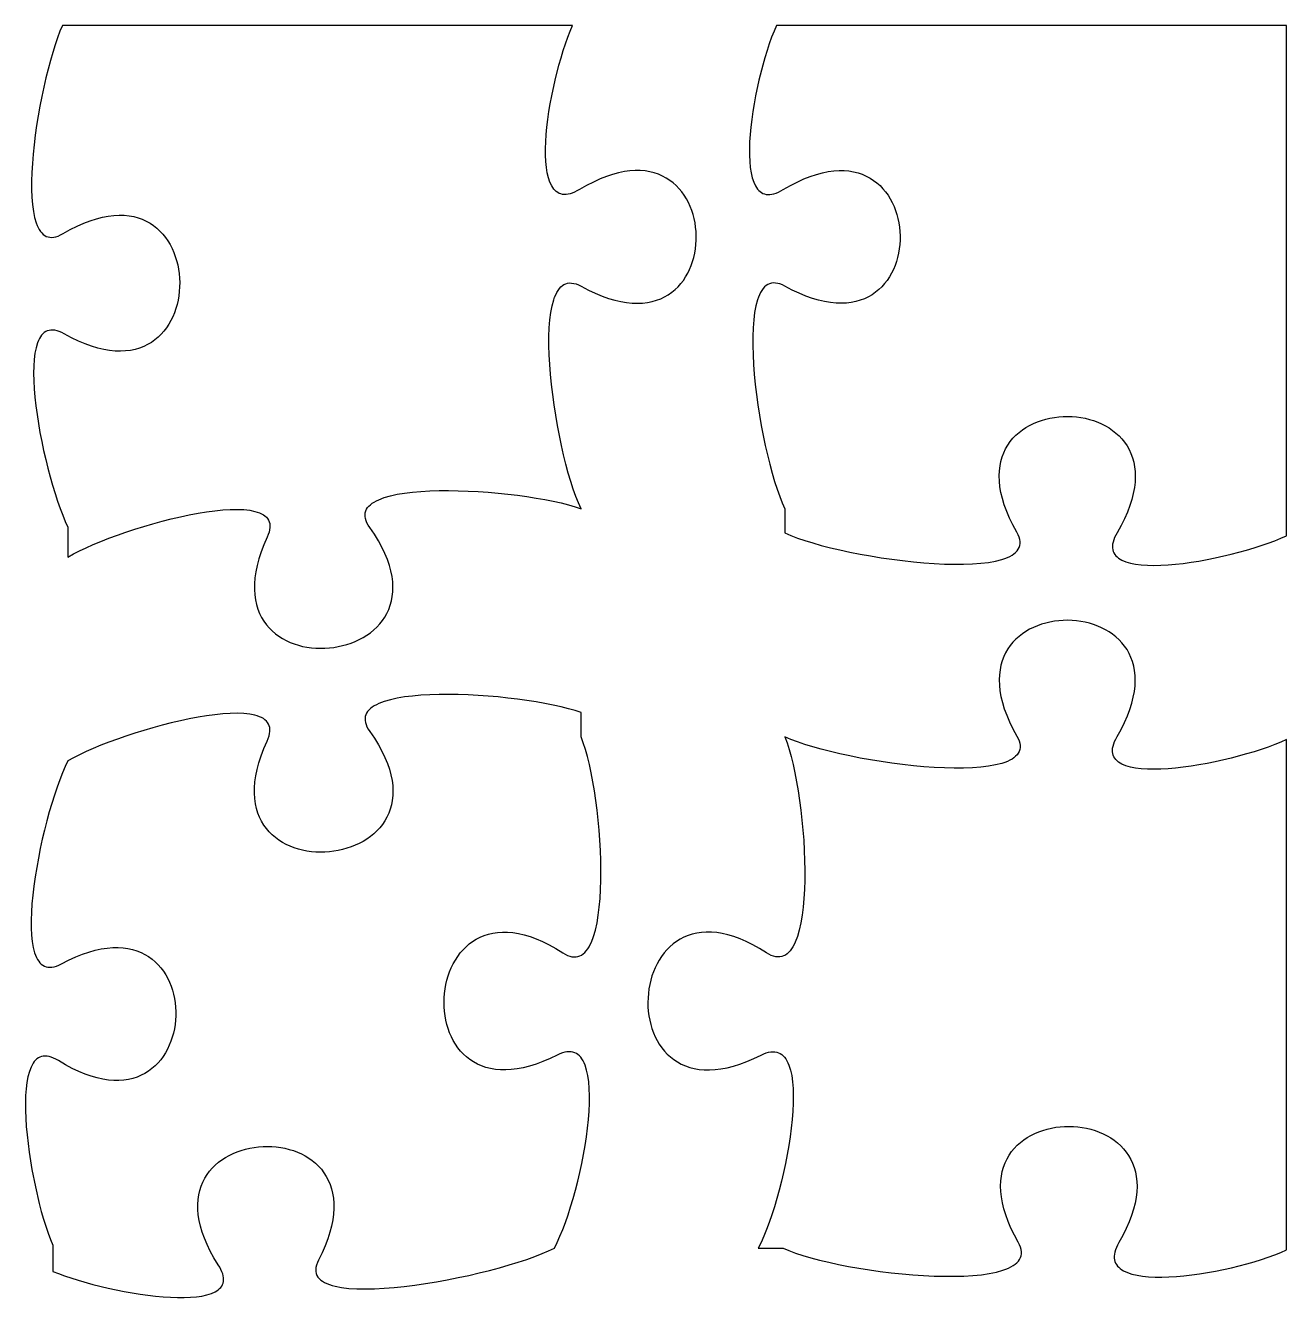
# Model space of a CAD drawing. Header units: millimetres. Extents: x 0.2 to 6.8, y 0.3 to 9.7.
# Drawn here: x 4.327 to 6.799, y 7.206 to 9.699 of the extents above; entities that cross this region are included whole.
import ezdxf

# ---------------------------------------------------------------- set-up
doc = ezdxf.new("R2010")
doc.units = ezdxf.units.MM

msp = doc.modelspace()

# ---------------------------------------------------------------- linework, layer by layer
at = {"flags": 128}
for points in [[(4.410149, 8.656893), (4.420905, 8.662889), (4.432879, 8.668995), (4.445957, 8.67517), (4.460029, 8.681371), (4.474981, 8.687557), (4.490701, 8.693686), (4.507077, 8.699716), (4.523997, 8.705604), (4.541347, 8.71131), (4.559015, 8.71679), (4.576889, 8.722004), (4.594857, 8.726909), (4.612807, 8.731464), (4.630624, 8.735626), (4.648199, 8.739354), (4.665417, 8.742606), (4.682166, 8.74534), (4.698335, 8.747513), (4.71381, 8.749085), (4.72848, 8.750013), (4.742231, 8.750255), (4.754952, 8.74977), (4.76653, 8.748515), (4.776853, 8.746449), (4.781508, 8.745099), (4.785807, 8.74353), (4.789736, 8.741737), (4.793281, 8.739715), (4.796428, 8.737459), (4.799163, 8.734964), (4.801471, 8.732224), (4.80334, 8.729233), (4.804753, 8.725988), (4.805699, 8.722482), (4.806161, 8.71871), (4.806128, 8.714668), (4.805583, 8.710349), (4.804515, 8.705749), (4.802907, 8.700863), (4.800747, 8.695684), (4.794416, 8.681039), (4.789071, 8.666933), (4.784678, 8.653363), (4.781205, 8.640325), (4.778617, 8.627817), (4.776883, 8.615835), (4.775969, 8.604376), (4.775841, 8.593437), (4.776468, 8.583016), (4.777814, 8.573108), (4.779848, 8.563711), (4.782537, 8.554821), (4.785846, 8.546436), (4.789744, 8.538553), (4.794196, 8.531167), (4.79917, 8.524277), (4.804632, 8.517879), (4.81055, 8.51197), (4.81689, 8.506546), (4.82362, 8.501605), (4.830705, 8.497144), (4.838113, 8.493159), (4.845811, 8.489647), (4.853766, 8.486605), (4.861944, 8.484031), (4.870312, 8.48192), (4.878838, 8.48027), (4.887487, 8.479078), (4.896228, 8.47834), (4.905026, 8.478054), (4.913849, 8.478216), (4.922663, 8.478823), (4.931436, 8.479872), (4.940134, 8.481361), (4.948724, 8.483285), (4.957173, 8.485641), (4.965448, 8.488428), (4.973516, 8.49164), (4.981343, 8.495277), (4.988897, 8.499333), (4.996144, 8.503806), (5.003051, 8.508693), (5.009585, 8.513992), (5.015713, 8.519698), (5.021401, 8.525808), (5.026618, 8.53232), (5.031328, 8.53923), (5.035501, 8.546536), (5.039101, 8.554233), (5.042096, 8.56232), (5.044453, 8.570793), (5.046139, 8.579648), (5.047121, 8.588883), (5.047365, 8.598494), (5.046839, 8.608479), (5.045508, 8.618834), (5.043341, 8.629556), (5.040304, 8.640642), (5.036364, 8.652089), (5.031487, 8.663894), (5.025641, 8.676054), (5.018793, 8.688565), (5.010908, 8.701424), (5.001955, 8.714629), (4.998882, 8.719315), (4.99644, 8.723821), (4.994612, 8.728149), (4.993384, 8.732301), (4.992738, 8.73628), (4.992659, 8.740088), (4.993131, 8.743728), (4.994139, 8.747202), (4.995667, 8.750512), (4.997698, 8.753662), (5.000217, 8.756652), (5.003208, 8.759487), (5.006655, 8.762167), (5.010542, 8.764697), (5.014854, 8.767077), (5.019575, 8.769311), (5.030179, 8.773348), (5.042227, 8.776828), (5.055592, 8.779771), (5.070149, 8.782195), (5.08577, 8.78412), (5.102328, 8.785565), (5.119696, 8.78655), (5.137748, 8.787094), (5.156358, 8.787216), (5.175397, 8.786937), (5.19474, 8.786274), (5.21426, 8.785249), (5.233829, 8.783879), (5.253322, 8.782184), (5.272611, 8.780184), (5.29157, 8.777898), (5.310072, 8.775346), (5.32799, 8.772546), (5.345197, 8.769519), (5.361566, 8.766283), (5.376972, 8.762858), (5.391286, 8.759263), (5.404383, 8.755518), (5.416135, 8.751643), (5.411004, 8.762948), (5.405904, 8.775716), (5.400867, 8.789813), (5.395922, 8.80511), (5.3911, 8.821474), (5.386429, 8.838775), (5.38194, 8.856882), (5.377663, 8.875663), (5.373628, 8.894986), (5.369864, 8.914722), (5.366402, 8.934738), (5.363271, 8.954904), (5.360502, 8.975088), (5.358123, 8.995159), (5.356166, 9.014986), (5.35466, 9.034438), (5.353634, 9.053383), (5.35312, 9.07169), (5.353146, 9.089228), (5.353742, 9.105866), (5.354939, 9.121472), (5.356767, 9.135916), (5.359255, 9.149066), (5.362432, 9.160791), (5.364289, 9.166078), (5.36633, 9.17096), (5.368559, 9.17542), (5.370978, 9.179441), (5.373593, 9.183008), (5.376406, 9.186104), (5.379421, 9.188712), (5.382643, 9.190817), (5.386075, 9.192401), (5.38972, 9.193448), (5.393583, 9.193943), (5.397667, 9.193868), (5.401976, 9.193207), (5.406513, 9.191944), (5.411283, 9.190062), (5.416288, 9.187545), (5.430407, 9.180107), (5.444064, 9.173674), (5.457259, 9.168214), (5.469995, 9.163695), (5.48227, 9.160084), (5.494086, 9.157347), (5.505442, 9.155453), (5.516341, 9.154369), (5.526782, 9.154062), (5.536766, 9.154499), (5.546293, 9.155647), (5.555365, 9.157474), (5.56398, 9.159948), (5.572142, 9.163035), (5.579848, 9.166703), (5.587102, 9.170919), (5.593902, 9.17565), (5.600249, 9.180864), (5.606145, 9.186528), (5.611589, 9.192609), (5.616582, 9.199075), (5.621126, 9.205892), (5.625219, 9.213029), (5.628863, 9.220453), (5.632059, 9.22813), (5.634807, 9.236028), (5.637108, 9.244115), (5.638962, 9.252357), (5.640369, 9.260722), (5.641331, 9.269178), (5.641848, 9.277691), (5.64192, 9.286229), (5.641549, 9.29476), (5.640734, 9.30325), (5.639476, 9.311666), (5.637776, 9.319977), (5.635634, 9.328149), (5.633052, 9.33615), (5.630029, 9.343947), (5.626565, 9.351507), (5.622663, 9.358798), (5.618322, 9.365787), (5.613543, 9.372441), (5.608326, 9.378728), (5.602672, 9.384614), (5.596581, 9.390068), (5.590055, 9.395056), (5.583093, 9.399545), (5.575696, 9.403504), (5.567866, 9.406899), (5.559602, 9.409698), (5.550904, 9.411867), (5.541774, 9.413375), (5.532213, 9.414189), (5.52222, 9.414275), (5.511796, 9.413601), (5.500942, 9.412135), (5.489659, 9.409844), (5.477946, 9.406695), (5.465805, 9.402655), (5.453237, 9.397691), (5.440241, 9.391772), (5.426818, 9.384864), (5.412969, 9.376934), (5.408056, 9.37416), (5.40336, 9.371868), (5.398877, 9.370045), (5.394603, 9.368681), (5.390537, 9.367764), (5.386674, 9.367283), (5.383011, 9.367227), (5.379546, 9.367584), (5.376274, 9.368344), (5.373192, 9.369494), (5.370298, 9.371023), (5.367587, 9.372921), (5.365058, 9.375176), (5.362705, 9.377776), (5.360527, 9.38071), (5.35852, 9.383968), (5.355006, 9.391406), (5.352137, 9.400001), (5.349887, 9.409661), (5.348229, 9.420297), (5.347138, 9.431818), (5.346588, 9.444133), (5.346553, 9.457152), (5.347007, 9.470785), (5.347924, 9.484941), (5.349277, 9.49953), (5.351041, 9.514461), (5.35319, 9.529644), (5.355698, 9.544988), (5.358538, 9.560404), (5.365113, 9.591087), (5.372708, 9.620968), (5.376822, 9.635383), (5.381113, 9.649325), (5.385555, 9.662706), (5.390121, 9.675435), (5.394786, 9.687421), (5.399524, 9.698573), (4.399524, 9.698573), (4.394683, 9.687206), (4.389855, 9.674532), (4.38507, 9.660673), (4.380358, 9.645751), (4.375749, 9.629887), (4.371275, 9.613203), (4.366964, 9.595822), (4.362847, 9.577865), (4.358954, 9.559453), (4.355317, 9.540709), (4.351964, 9.521754), (4.348926, 9.50271), (4.346234, 9.483699), (4.343917, 9.464843), (4.342006, 9.446263), (4.340531, 9.428082), (4.339523, 9.41042), (4.339011, 9.393401), (4.339026, 9.377145), (4.339597, 9.361774), (4.340756, 9.347411), (4.342533, 9.334177), (4.344957, 9.322194), (4.34806, 9.311583), (4.349874, 9.30683), (4.35187, 9.302467), (4.35405, 9.298507), (4.356419, 9.294966), (4.35898, 9.29186), (4.361737, 9.289204), (4.364693, 9.287013), (4.367853, 9.285302), (4.37122, 9.284086), (4.374799, 9.283381), (4.378592, 9.283202), (4.382604, 9.283564), (4.386838, 9.284482), (4.391299, 9.285971), (4.395989, 9.288048), (4.400913, 9.290726), (4.414816, 9.298557), (4.428286, 9.305359), (4.441322, 9.311165), (4.453925, 9.316008), (4.466094, 9.319922), (4.477829, 9.322939), (4.489129, 9.325092), (4.499994, 9.326415), (4.510423, 9.32694), (4.520416, 9.326701), (4.529974, 9.32573), (4.539095, 9.324061), (4.547779, 9.321726), (4.556026, 9.318759), (4.563835, 9.315193), (4.571206, 9.31106), (4.578139, 9.306394), (4.584634, 9.301227), (4.590689, 9.295594), (4.596305, 9.289526), (4.601482, 9.283057), (4.606218, 9.27622), (4.610514, 9.269047), (4.614369, 9.261573), (4.617783, 9.253829), (4.620755, 9.24585), (4.623286, 9.237667), (4.625374, 9.229315), (4.62702, 9.220826), (4.628223, 9.212233), (4.628983, 9.203568), (4.629299, 9.194867), (4.629171, 9.18616), (4.628598, 9.177481), (4.627581, 9.168864), (4.626119, 9.160341), (4.624212, 9.151946), (4.621858, 9.143711), (4.619059, 9.135669), (4.615813, 9.127854), (4.61212, 9.120298), (4.60798, 9.113034), (4.603393, 9.106097), (4.598358, 9.099517), (4.592874, 9.09333), (4.586942, 9.087567), (4.58056, 9.082261), (4.57373, 9.077447), (4.566449, 9.073156), (4.558719, 9.069421), (4.550538, 9.066277), (4.541907, 9.063756), (4.532824, 9.06189), (4.52329, 9.060713), (4.513304, 9.060258), (4.502866, 9.060558), (4.491975, 9.061646), (4.480631, 9.063555), (4.468834, 9.066318), (4.456584, 9.069969), (4.443879, 9.074539), (4.43072, 9.080062), (4.417107, 9.086572), (4.403038, 9.094101), (4.398057, 9.096693), (4.393323, 9.09873), (4.38883, 9.100225), (4.384575, 9.101192), (4.380555, 9.101645), (4.376764, 9.101598), (4.373199, 9.101065), (4.369856, 9.100059), (4.366731, 9.098594), (4.363819, 9.096684), (4.361116, 9.094344), (4.358619, 9.091585), (4.356322, 9.088424), (4.354224, 9.084872), (4.352318, 9.080945), (4.350601, 9.076655), (4.347717, 9.067045), (4.34554, 9.056151), (4.344037, 9.044086), (4.343175, 9.030958), (4.342922, 9.016878), (4.343244, 9.001958), (4.344109, 8.986307), (4.345484, 8.970035), (4.347337, 8.953253), (4.349635, 8.936073), (4.352344, 8.918603), (4.355432, 8.900954), (4.358867, 8.883238), (4.362616, 8.865564), (4.366645, 8.848043), (4.370923, 8.830784), (4.375416, 8.8139), (4.380092, 8.7975), (4.384918, 8.781694), (4.389861, 8.766593), (4.394888, 8.752308), (4.399967, 8.738948), (4.405065, 8.726625), (4.410149, 8.715448), (4.410149, 8.656893)], [(5.81566, 8.70417), (5.82708, 8.699162), (5.840064, 8.694182), (5.854472, 8.689261), (5.870168, 8.684428), (5.887011, 8.679714), (5.904864, 8.675147), (5.923589, 8.670757), (5.943047, 8.666575), (5.9631, 8.66263), (5.983609, 8.658951), (6.004436, 8.655569), (6.025442, 8.652513), (6.04649, 8.649813), (6.06744, 8.647499), (6.088156, 8.6456), (6.108497, 8.644146), (6.128326, 8.643167), (6.147504, 8.642693), (6.165893, 8.642753), (6.183355, 8.643377), (6.199751, 8.644594), (6.214942, 8.646436), (6.228792, 8.64893), (6.24116, 8.652108), (6.246745, 8.653962), (6.251909, 8.655998), (6.256633, 8.65822), (6.2609, 8.660631), (6.264693, 8.663235), (6.267995, 8.666036), (6.270789, 8.669037), (6.273056, 8.672243), (6.27478, 8.675656), (6.275944, 8.679281), (6.27653, 8.683122), (6.276521, 8.687181), (6.2759, 8.691464), (6.274648, 8.695972), (6.27275, 8.700711), (6.270188, 8.705684), (6.262587, 8.719714), (6.256008, 8.733294), (6.250418, 8.746424), (6.245783, 8.759104), (6.24207, 8.771336), (6.239247, 8.783118), (6.23728, 8.794452), (6.236137, 8.805336), (6.235784, 8.815773), (6.236188, 8.825761), (6.237317, 8.8353), (6.239136, 8.844392), (6.241614, 8.853036), (6.244717, 8.861233), (6.248413, 8.868982), (6.252667, 8.876284), (6.257447, 8.883139), (6.26272, 8.889547), (6.268454, 8.895508), (6.274614, 8.901023), (6.281168, 8.906092), (6.288083, 8.910715), (6.295326, 8.914892), (6.302863, 8.918623), (6.310663, 8.921909), (6.318691, 8.924749), (6.326915, 8.927144), (6.335301, 8.929094), (6.343817, 8.9306), (6.35243, 8.931661), (6.361106, 8.932277), (6.369813, 8.93245), (6.378517, 8.932178), (6.387185, 8.931463), (6.395785, 8.930304), (6.404284, 8.928701), (6.412648, 8.926656), (6.420844, 8.924167), (6.428839, 8.921235), (6.4366, 8.917861), (6.444095, 8.914044), (6.45129, 8.909785), (6.458152, 8.905083), (6.464648, 8.89994), (6.470745, 8.894355), (6.47641, 8.888329), (6.481611, 8.881861), (6.486313, 8.874952), (6.490484, 8.867602), (6.494091, 8.859811), (6.4971, 8.851579), (6.49948, 8.842907), (6.501196, 8.833795), (6.502216, 8.824243), (6.502507, 8.814251), (6.502035, 8.803819), (6.500768, 8.792948), (6.498673, 8.781637), (6.495716, 8.769888), (6.491865, 8.757699), (6.487086, 8.745072), (6.481347, 8.732006), (6.474614, 8.718502), (6.466854, 8.704559), (6.464147, 8.699617), (6.461932, 8.694902), (6.460199, 8.69041), (6.458937, 8.686139), (6.458132, 8.682085), (6.457774, 8.678243), (6.45785, 8.674612), (6.458349, 8.671186), (6.45926, 8.667963), (6.46057, 8.664938), (6.462267, 8.662109), (6.464341, 8.659472), (6.466779, 8.657023), (6.469569, 8.654759), (6.4727, 8.652676), (6.47616, 8.65077), (6.48402, 8.647478), (6.493056, 8.644854), (6.503172, 8.642869), (6.514276, 8.641495), (6.526273, 8.640703), (6.53907, 8.640466), (6.552572, 8.640754), (6.566686, 8.64154), (6.581317, 8.642795), (6.596373, 8.64449), (6.611758, 8.646598), (6.627379, 8.649089), (6.643142, 8.651936), (6.658953, 8.655109), (6.690345, 8.662323), (6.720801, 8.670504), (6.735444, 8.674885), (6.749571, 8.679424), (6.76309, 8.68409), (6.775904, 8.688856), (6.787922, 8.693693), (6.799049, 8.698573), (6.799049, 9.698573), (5.799049, 9.698573), (5.794311, 9.687421), (5.789646, 9.675435), (5.785079, 9.662706), (5.780637, 9.649325), (5.776346, 9.635383), (5.772232, 9.620968), (5.764638, 9.591087), (5.758062, 9.560404), (5.755222, 9.544988), (5.752714, 9.529644), (5.750565, 9.514461), (5.748801, 9.49953), (5.747448, 9.484941), (5.746531, 9.470785), (5.746078, 9.457152), (5.746113, 9.444133), (5.746663, 9.431818), (5.747753, 9.420297), (5.749411, 9.409661), (5.751661, 9.400001), (5.754531, 9.391406), (5.758045, 9.383968), (5.760052, 9.38071), (5.76223, 9.377776), (5.764582, 9.375176), (5.767112, 9.372921), (5.769822, 9.371023), (5.772716, 9.369494), (5.775798, 9.368344), (5.77907, 9.367584), (5.782536, 9.367227), (5.786198, 9.367283), (5.790061, 9.367764), (5.794128, 9.368681), (5.798401, 9.370045), (5.802884, 9.371868), (5.80758, 9.37416), (5.812493, 9.376934), (5.826342, 9.384864), (5.839765, 9.391772), (5.852761, 9.397691), (5.86533, 9.402655), (5.877471, 9.406695), (5.889183, 9.409844), (5.900467, 9.412135), (5.911321, 9.413601), (5.921744, 9.414275), (5.931737, 9.414189), (5.941299, 9.413375), (5.950429, 9.411867), (5.959126, 9.409698), (5.96739, 9.406899), (5.975221, 9.403504), (5.982617, 9.399545), (5.989579, 9.395056), (5.996105, 9.390068), (6.002196, 9.384614), (6.00785, 9.378728), (6.013067, 9.372441), (6.017846, 9.365787), (6.022187, 9.358798), (6.02609, 9.351507), (6.029553, 9.343947), (6.032576, 9.33615), (6.035159, 9.328149), (6.0373, 9.319977), (6.039, 9.311666), (6.040258, 9.30325), (6.041073, 9.29476), (6.041445, 9.286229), (6.041372, 9.277691), (6.040855, 9.269178), (6.039894, 9.260722), (6.038486, 9.252357), (6.036632, 9.244115), (6.034332, 9.236028), (6.031584, 9.22813), (6.028388, 9.220453), (6.024743, 9.213029), (6.02065, 9.205892), (6.016107, 9.199075), (6.011113, 9.192609), (6.005669, 9.186528), (5.999774, 9.180864), (5.993426, 9.17565), (5.986626, 9.170919), (5.979373, 9.166703), (5.971666, 9.163035), (5.963505, 9.159948), (5.954889, 9.157474), (5.945818, 9.155647), (5.93629, 9.154499), (5.926306, 9.154062), (5.915865, 9.154369), (5.904967, 9.155453), (5.89361, 9.157347), (5.881794, 9.160084), (5.869519, 9.163695), (5.856784, 9.168214), (5.843588, 9.173674), (5.829931, 9.180107), (5.815813, 9.187545), (5.810807, 9.190062), (5.806037, 9.191944), (5.8015, 9.193207), (5.797191, 9.193868), (5.793107, 9.193943), (5.789245, 9.193448), (5.785599, 9.192401), (5.782168, 9.190817), (5.778946, 9.188712), (5.77593, 9.186104), (5.773117, 9.183008), (5.770502, 9.179441), (5.768083, 9.17542), (5.765855, 9.17096), (5.763814, 9.166078), (5.761957, 9.160791), (5.758779, 9.149066), (5.756291, 9.135916), (5.754464, 9.121472), (5.753267, 9.105866), (5.75267, 9.089228), (5.752644, 9.07169), (5.753159, 9.053383), (5.754184, 9.034438), (5.75569, 9.014986), (5.757648, 8.995159), (5.760026, 8.975088), (5.762796, 8.954904), (5.765926, 8.934738), (5.769389, 8.914722), (5.773152, 8.894986), (5.777188, 8.875663), (5.781465, 8.856882), (5.785953, 8.838775), (5.790624, 8.821474), (5.795447, 8.80511), (5.800392, 8.789813), (5.805429, 8.775716), (5.810528, 8.762948), (5.81566, 8.751643), (5.81566, 8.70417)], [(5.811979, 7.302938), (5.823427, 7.297975), (5.836475, 7.293094), (5.85098, 7.28832), (5.866803, 7.283681), (5.883803, 7.279201), (5.901839, 7.274908), (5.92077, 7.270827), (5.940455, 7.266985), (5.960753, 7.263407), (5.981524, 7.26012), (6.002627, 7.257151), (6.023921, 7.254524), (6.045265, 7.252267), (6.066518, 7.250405), (6.08754, 7.248965), (6.108189, 7.247972), (6.128326, 7.247454), (6.147808, 7.247436), (6.166496, 7.247944), (6.184248, 7.249004), (6.200923, 7.250643), (6.216381, 7.252887), (6.230482, 7.255761), (6.243083, 7.259293), (6.248777, 7.261314), (6.254044, 7.263508), (6.258866, 7.26588), (6.263226, 7.268432), (6.267104, 7.271169), (6.270485, 7.274092), (6.273351, 7.277206), (6.275683, 7.280514), (6.277464, 7.284018), (6.278677, 7.287723), (6.279304, 7.291632), (6.279328, 7.295747), (6.278731, 7.300072), (6.277494, 7.30461), (6.275602, 7.309365), (6.273035, 7.31434), (6.26541, 7.328357), (6.258809, 7.341926), (6.253199, 7.355047), (6.248545, 7.36772), (6.244816, 7.379945), (6.241978, 7.391723), (6.239998, 7.403054), (6.238843, 7.413937), (6.238479, 7.424373), (6.238875, 7.434362), (6.239996, 7.443904), (6.24181, 7.453), (6.244284, 7.461648), (6.247384, 7.469851), (6.251078, 7.477607), (6.255332, 7.484916), (6.260114, 7.49178), (6.26539, 7.498198), (6.271127, 7.50417), (6.277292, 7.509696), (6.283852, 7.514776), (6.290775, 7.519411), (6.298026, 7.523601), (6.305573, 7.527346), (6.313383, 7.530645), (6.321423, 7.5335), (6.329659, 7.53591), (6.338059, 7.537875), (6.34659, 7.539396), (6.355218, 7.540472), (6.36391, 7.541104), (6.372634, 7.541292), (6.381356, 7.541036), (6.390043, 7.540336), (6.398662, 7.539192), (6.407181, 7.537604), (6.415565, 7.535573), (6.423782, 7.533099), (6.431799, 7.530182), (6.439583, 7.526821), (6.447101, 7.523018), (6.454319, 7.518771), (6.461205, 7.514082), (6.467725, 7.50895), (6.473847, 7.503376), (6.479537, 7.49736), (6.484762, 7.490901), (6.48949, 7.484001), (6.493687, 7.476658), (6.49732, 7.468874), (6.500356, 7.460648), (6.502761, 7.45198), (6.504504, 7.442871), (6.505551, 7.433321), (6.505868, 7.423329), (6.505423, 7.412897), (6.504183, 7.402023), (6.502114, 7.390709), (6.499184, 7.378955), (6.495359, 7.36676), (6.490606, 7.354124), (6.484893, 7.341048), (6.478186, 7.327532), (6.470452, 7.313577), (6.467749, 7.308622), (6.465535, 7.303883), (6.463797, 7.299356), (6.462524, 7.295038), (6.461704, 7.290926), (6.461326, 7.287016), (6.461378, 7.283306), (6.461848, 7.279792), (6.462725, 7.276472), (6.463997, 7.273341), (6.465653, 7.270398), (6.467681, 7.267638), (6.47007, 7.265059), (6.472808, 7.262657), (6.475884, 7.260429), (6.479285, 7.258373), (6.487019, 7.254761), (6.495918, 7.251795), (6.505889, 7.249451), (6.51684, 7.247703), (6.528678, 7.246526), (6.54131, 7.245894), (6.554645, 7.245783), (6.568589, 7.246167), (6.583049, 7.247021), (6.597935, 7.248319), (6.613151, 7.250037), (6.628608, 7.252149), (6.64421, 7.25463), (6.659867, 7.257454), (6.675486, 7.260597), (6.690973, 7.264034), (6.706237, 7.267738), (6.721185, 7.271685), (6.735724, 7.275849), (6.749761, 7.280205), (6.763205, 7.284729), (6.775963, 7.289394), (6.787942, 7.294176), (6.799049, 7.299049), (6.799049, 8.299049), (6.787922, 8.294169), (6.775904, 8.289332), (6.76309, 8.284566), (6.749571, 8.279899), (6.735444, 8.275361), (6.720801, 8.270979), (6.690345, 8.262799), (6.658953, 8.255585), (6.643142, 8.252411), (6.627379, 8.249565), (6.611758, 8.247073), (6.596373, 8.244966), (6.581317, 8.243271), (6.566686, 8.242016), (6.552572, 8.24123), (6.53907, 8.240941), (6.526273, 8.241179), (6.514276, 8.24197), (6.503172, 8.243344), (6.493056, 8.245329), (6.48402, 8.247954), (6.47616, 8.251246), (6.4727, 8.253151), (6.469569, 8.255235), (6.466779, 8.257499), (6.464341, 8.259948), (6.462267, 8.262585), (6.46057, 8.265414), (6.45926, 8.268438), (6.458349, 8.271662), (6.45785, 8.275087), (6.457774, 8.278719), (6.458132, 8.28256), (6.458937, 8.286615), (6.460199, 8.290886), (6.461932, 8.295377), (6.464147, 8.300092), (6.466854, 8.305035), (6.474614, 8.318977), (6.481347, 8.332482), (6.487086, 8.345547), (6.491865, 8.358175), (6.495716, 8.370363), (6.498673, 8.382113), (6.500768, 8.393424), (6.502035, 8.404295), (6.502507, 8.414727), (6.502216, 8.424719), (6.501196, 8.434271), (6.49948, 8.443383), (6.4971, 8.452055), (6.494091, 8.460287), (6.490484, 8.468077), (6.486313, 8.475427), (6.481611, 8.482337), (6.47641, 8.488804), (6.470745, 8.494831), (6.464648, 8.500416), (6.458152, 8.505559), (6.45129, 8.51026), (6.444095, 8.51452), (6.4366, 8.518336), (6.428839, 8.521711), (6.420844, 8.524642), (6.412648, 8.527131), (6.404284, 8.529177), (6.395785, 8.530779), (6.387185, 8.531938), (6.378517, 8.532654), (6.369813, 8.532925), (6.361106, 8.532753), (6.35243, 8.532137), (6.343817, 8.531076), (6.335301, 8.52957), (6.326915, 8.52762), (6.318691, 8.525225), (6.310663, 8.522384), (6.302863, 8.519099), (6.295326, 8.515367), (6.288083, 8.511191), (6.281168, 8.506568), (6.274614, 8.501499), (6.268454, 8.495984), (6.26272, 8.490023), (6.257447, 8.483614), (6.252667, 8.476759), (6.248413, 8.469458), (6.244717, 8.461708), (6.241614, 8.453512), (6.239136, 8.444868), (6.237317, 8.435776), (6.236188, 8.426236), (6.235784, 8.416248), (6.236137, 8.405812), (6.23728, 8.394927), (6.239247, 8.383594), (6.24207, 8.371811), (6.245783, 8.35958), (6.250418, 8.346899), (6.256008, 8.333769), (6.262587, 8.320189), (6.270188, 8.30616), (6.27275, 8.301187), (6.274648, 8.296448), (6.2759, 8.291939), (6.276521, 8.287657), (6.27653, 8.283597), (6.275944, 8.279757), (6.27478, 8.276132), (6.273056, 8.272718), (6.270789, 8.269513), (6.267995, 8.266511), (6.264693, 8.263711), (6.2609, 8.261107), (6.256633, 8.258695), (6.251909, 8.256474), (6.246745, 8.254438), (6.24116, 8.252583), (6.228792, 8.249406), (6.214942, 8.246911), (6.199751, 8.24507), (6.183355, 8.243852), (6.165893, 8.243228), (6.147504, 8.243168), (6.128326, 8.243643), (6.108497, 8.244622), (6.088156, 8.246075), (6.06744, 8.247974), (6.04649, 8.250289), (6.025442, 8.252989), (6.004436, 8.256045), (5.983609, 8.259427), (5.9631, 8.263105), (5.943047, 8.26705), (5.923589, 8.271233), (5.904864, 8.275622), (5.887011, 8.280189), (5.870168, 8.284904), (5.854472, 8.289737), (5.840064, 8.294658), (5.82708, 8.299637), (5.81566, 8.304646), (5.819976, 8.293042), (5.824127, 8.280047), (5.828094, 8.265788), (5.83186, 8.250394), (5.835405, 8.233995), (5.838711, 8.216718), (5.841759, 8.198693), (5.84453, 8.180048), (5.847006, 8.160912), (5.849168, 8.141414), (5.850997, 8.121682), (5.852475, 8.101846), (5.853584, 8.082034), (5.854304, 8.062374), (5.854617, 8.042996), (5.854504, 8.024028), (5.853946, 8.005599), (5.852926, 7.987837), (5.851424, 7.970872), (5.849421, 7.954832), (5.8469, 7.939846), (5.843841, 7.926042), (5.840225, 7.91355), (5.836035, 7.902498), (5.833718, 7.897552), (5.831251, 7.893014), (5.828631, 7.888901), (5.825855, 7.885228), (5.822921, 7.882012), (5.819828, 7.879268), (5.816572, 7.877013), (5.813151, 7.875263), (5.809563, 7.874034), (5.805806, 7.873342), (5.801878, 7.873203), (5.797775, 7.873633), (5.793496, 7.874649), (5.789038, 7.876266), (5.784399, 7.8785), (5.779577, 7.881368), (5.76601, 7.889764), (5.752833, 7.897109), (5.740047, 7.903436), (5.727654, 7.908777), (5.715657, 7.913166), (5.704056, 7.916637), (5.692853, 7.919222), (5.682051, 7.920955), (5.67165, 7.921868), (5.661653, 7.921995), (5.652061, 7.92137), (5.642876, 7.920024), (5.6341, 7.917992), (5.625734, 7.915307), (5.617781, 7.912001), (5.610241, 7.908109), (5.603117, 7.903662), (5.596411, 7.898695), (5.590124, 7.89324), (5.584257, 7.887331), (5.578813, 7.881001), (5.573794, 7.874282), (5.569201, 7.867209), (5.565035, 7.859814), (5.561299, 7.852131), (5.557994, 7.844192), (5.555123, 7.836031), (5.552686, 7.827681), (5.550685, 7.819175), (5.549123, 7.810546), (5.548, 7.801828), (5.54732, 7.793054), (5.547082, 7.784256), (5.54729, 7.775469), (5.547945, 7.766724), (5.549048, 7.758056), (5.550602, 7.749498), (5.552607, 7.741082), (5.555067, 7.732842), (5.557982, 7.724811), (5.561354, 7.717023), (5.565185, 7.709509), (5.569477, 7.702304), (5.574232, 7.695441), (5.57945, 7.688953), (5.585135, 7.682873), (5.591287, 7.677234), (5.597909, 7.672069), (5.605001, 7.667412), (5.612567, 7.663296), (5.620607, 7.659754), (5.629123, 7.656818), (5.638118, 7.654523), (5.647592, 7.652902), (5.657548, 7.651987), (5.667987, 7.651812), (5.678911, 7.652409), (5.690322, 7.653813), (5.702221, 7.656056), (5.71461, 7.659171), (5.727492, 7.663192), (5.740867, 7.668152), (5.754737, 7.674084), (5.769104, 7.681021), (5.774201, 7.683405), (5.779053, 7.685245), (5.783664, 7.686553), (5.788038, 7.687344), (5.792179, 7.687631), (5.79609, 7.687427), (5.799776, 7.686747), (5.80324, 7.685604), (5.806486, 7.684011), (5.809519, 7.681982), (5.812341, 7.679531), (5.814957, 7.676672), (5.817372, 7.673417), (5.819588, 7.669781), (5.821609, 7.665778), (5.82344, 7.66142), (5.826546, 7.651697), (5.828936, 7.640721), (5.830641, 7.628601), (5.831693, 7.615447), (5.832123, 7.601367), (5.831961, 7.58647), (5.831239, 7.570865), (5.829988, 7.554662), (5.828239, 7.537968), (5.826022, 7.520895), (5.823369, 7.503549), (5.820312, 7.486041), (5.81688, 7.468479), (5.813106, 7.450973), (5.80902, 7.433631), (5.804653, 7.416562), (5.800037, 7.399876), (5.795202, 7.383681), (5.790179, 7.368087), (5.785, 7.353202), (5.779696, 7.339136), (5.774297, 7.325997), (5.768835, 7.313894), (5.76334, 7.302938), (5.811979, 7.302938)], [(4.380344, 7.257188), (4.391639, 7.252747), (4.403784, 7.248349), (4.430251, 7.23979), (4.459007, 7.231727), (4.489312, 7.224374), (4.520428, 7.217949), (4.551616, 7.212666), (4.567005, 7.21052), (4.582135, 7.208741), (4.596914, 7.207356), (4.611248, 7.206391), (4.625046, 7.205873), (4.638216, 7.20583), (4.650664, 7.206288), (4.662298, 7.207275), (4.673027, 7.208817), (4.682757, 7.210942), (4.691397, 7.213675), (4.698854, 7.217045), (4.702109, 7.218977), (4.705035, 7.221078), (4.707618, 7.223352), (4.709848, 7.225802), (4.711713, 7.22843), (4.713201, 7.231242), (4.714301, 7.23424), (4.715002, 7.237427), (4.715291, 7.240806), (4.715157, 7.244382), (4.714589, 7.248158), (4.713575, 7.252136), (4.712104, 7.256321), (4.710164, 7.260715), (4.707743, 7.265322), (4.70483, 7.270146), (4.696509, 7.28376), (4.689232, 7.296979), (4.682965, 7.3098), (4.677677, 7.322222), (4.673333, 7.334243), (4.669902, 7.345862), (4.667349, 7.357078), (4.665643, 7.367889), (4.664749, 7.378293), (4.664635, 7.388288), (4.665268, 7.397874), (4.666614, 7.407049), (4.668642, 7.41581), (4.671317, 7.424158), (4.674607, 7.432089), (4.678479, 7.439603), (4.6829, 7.446699), (4.687837, 7.453373), (4.693256, 7.459626), (4.699125, 7.465455), (4.705411, 7.470859), (4.712081, 7.475836), (4.719101, 7.480385), (4.726439, 7.484504), (4.734062, 7.488193), (4.741936, 7.491448), (4.750029, 7.494269), (4.758308, 7.496654), (4.76674, 7.498602), (4.775291, 7.500111), (4.783928, 7.501179), (4.79262, 7.501806), (4.801332, 7.501989), (4.810031, 7.501727), (4.818686, 7.501018), (4.827261, 7.499861), (4.835726, 7.498254), (4.844046, 7.496197), (4.852188, 7.493686), (4.86012, 7.490722), (4.867809, 7.487301), (4.875221, 7.483423), (4.882324, 7.479087), (4.889084, 7.474289), (4.895468, 7.46903), (4.901444, 7.463308), (4.906979, 7.45712), (4.912039, 7.450466), (4.916591, 7.443344), (4.920603, 7.435752), (4.924042, 7.427689), (4.926873, 7.419154), (4.929065, 7.410144), (4.930585, 7.400658), (4.931399, 7.390696), (4.931474, 7.380254), (4.930778, 7.369332), (4.929277, 7.357928), (4.926938, 7.346041), (4.923729, 7.333668), (4.919616, 7.32081), (4.914566, 7.307463), (4.908547, 7.293626), (4.901524, 7.279299), (4.899172, 7.27423), (4.897486, 7.269432), (4.896448, 7.264899), (4.89604, 7.260627), (4.896246, 7.256612), (4.897047, 7.252847), (4.898427, 7.249329), (4.900367, 7.246053), (4.90285, 7.243014), (4.905859, 7.240207), (4.909376, 7.237628), (4.913384, 7.235273), (4.917865, 7.233135), (4.922802, 7.231211), (4.928177, 7.229496), (4.933972, 7.227985), (4.946755, 7.225556), (4.961011, 7.223887), (4.976599, 7.22294), (4.99338, 7.222677), (5.011213, 7.22306), (5.029959, 7.224053), (5.049478, 7.225616), (5.069629, 7.227712), (5.090272, 7.230304), (5.111268, 7.233353), (5.132477, 7.236822), (5.153757, 7.240673), (5.174971, 7.244868), (5.195977, 7.24937), (5.216635, 7.254141), (5.236806, 7.259143), (5.256349, 7.264337), (5.275124, 7.269688), (5.292992, 7.275155), (5.309812, 7.280703), (5.325445, 7.286293), (5.339749, 7.291887), (5.352587, 7.297448), (5.363816, 7.302938), (5.36931, 7.313894), (5.374772, 7.325997), (5.380171, 7.339136), (5.385476, 7.353202), (5.390655, 7.368087), (5.395677, 7.383681), (5.400512, 7.399876), (5.405129, 7.416562), (5.409496, 7.433631), (5.413582, 7.450973), (5.417356, 7.468479), (5.420787, 7.486041), (5.423845, 7.503549), (5.426498, 7.520895), (5.428714, 7.537968), (5.430464, 7.554662), (5.431715, 7.570865), (5.432437, 7.58647), (5.432599, 7.601367), (5.432169, 7.615447), (5.431117, 7.628601), (5.429411, 7.640721), (5.427021, 7.651697), (5.423916, 7.66142), (5.422085, 7.665778), (5.420063, 7.669781), (5.417847, 7.673417), (5.415433, 7.676672), (5.412817, 7.679531), (5.409994, 7.681982), (5.406962, 7.684011), (5.403715, 7.685604), (5.400251, 7.686747), (5.396566, 7.687427), (5.392654, 7.687631), (5.388514, 7.687344), (5.38414, 7.686553), (5.379529, 7.685245), (5.374677, 7.683405), (5.36958, 7.681021), (5.355213, 7.674084), (5.341342, 7.668152), (5.327967, 7.663192), (5.315086, 7.659171), (5.302697, 7.656056), (5.290797, 7.653813), (5.279387, 7.652409), (5.268463, 7.651812), (5.258024, 7.651987), (5.248068, 7.652902), (5.238594, 7.654523), (5.229599, 7.656818), (5.221083, 7.659754), (5.213042, 7.663296), (5.205477, 7.667412), (5.198384, 7.672069), (5.191763, 7.677234), (5.18561, 7.682873), (5.179926, 7.688953), (5.174707, 7.695441), (5.169953, 7.702304), (5.165661, 7.709509), (5.16183, 7.717023), (5.158457, 7.724811), (5.155542, 7.732842), (5.153083, 7.741082), (5.151077, 7.749498), (5.149524, 7.758056), (5.14842, 7.766724), (5.147766, 7.775469), (5.147558, 7.784256), (5.147795, 7.793054), (5.148476, 7.801828), (5.149598, 7.810546), (5.151161, 7.819175), (5.153161, 7.827681), (5.155598, 7.836031), (5.15847, 7.844192), (5.161775, 7.852131), (5.165511, 7.859814), (5.169676, 7.867209), (5.17427, 7.874282), (5.179289, 7.881001), (5.184733, 7.887331), (5.190599, 7.89324), (5.196886, 7.898695), (5.203593, 7.903662), (5.210717, 7.908109), (5.218256, 7.912001), (5.22621, 7.915307), (5.234575, 7.917992), (5.243351, 7.920024), (5.252536, 7.92137), (5.262128, 7.921995), (5.272125, 7.921868), (5.282526, 7.920955), (5.293329, 7.919222), (5.304531, 7.916637), (5.316132, 7.913166), (5.32813, 7.908777), (5.340523, 7.903436), (5.353308, 7.897109), (5.366485, 7.889764), (5.380052, 7.881368), (5.384874, 7.8785), (5.389513, 7.876266), (5.393971, 7.874649), (5.39825, 7.873633), (5.402353, 7.873203), (5.406282, 7.873342), (5.410039, 7.874034), (5.413627, 7.875263), (5.417047, 7.877013), (5.420303, 7.879268), (5.423397, 7.882012), (5.42633, 7.885228), (5.429106, 7.888901), (5.431727, 7.893014), (5.434194, 7.897552), (5.43651, 7.902498), (5.440701, 7.91355), (5.444316, 7.926042), (5.447375, 7.939846), (5.449897, 7.954832), (5.451899, 7.970872), (5.453401, 7.987837), (5.454422, 8.005599), (5.454979, 8.024028), (5.455092, 8.042996), (5.454779, 8.062374), (5.454059, 8.082034), (5.452951, 8.101846), (5.451473, 8.121682), (5.449643, 8.141414), (5.447481, 8.160912), (5.445005, 8.180048), (5.442234, 8.198693), (5.439186, 8.216718), (5.435881, 8.233995), (5.432336, 8.250394), (5.42857, 8.265788), (5.424602, 8.280047), (5.420451, 8.293042), (5.416135, 8.304646), (5.416135, 8.352118), (5.404383, 8.355994), (5.391286, 8.359739), (5.376972, 8.363334), (5.361566, 8.366759), (5.345197, 8.369994), (5.32799, 8.373022), (5.310072, 8.375821), (5.29157, 8.378374), (5.272611, 8.38066), (5.253322, 8.38266), (5.233829, 8.384354), (5.21426, 8.385724), (5.19474, 8.38675), (5.175397, 8.387412), (5.156358, 8.387692), (5.137748, 8.38757), (5.119696, 8.387026), (5.102328, 8.38604), (5.08577, 8.384595), (5.070149, 8.38267), (5.055592, 8.380246), (5.042227, 8.377304), (5.030179, 8.373824), (5.019575, 8.369786), (5.014854, 8.367552), (5.010542, 8.365172), (5.006655, 8.362643), (5.003208, 8.359962), (5.000217, 8.357128), (4.997698, 8.354137), (4.995667, 8.350988), (4.994139, 8.347677), (4.993131, 8.344204), (4.992659, 8.340564), (4.992738, 8.336755), (4.993384, 8.332776), (4.994612, 8.328624), (4.99644, 8.324296), (4.998882, 8.319791), (5.001955, 8.315104), (5.010908, 8.3019), (5.018793, 8.28904), (5.025641, 8.276529), (5.031487, 8.26437), (5.036364, 8.252565), (5.040304, 8.241118), (5.043341, 8.230032), (5.045508, 8.219309), (5.046839, 8.208954), (5.047365, 8.19897), (5.047121, 8.189358), (5.046139, 8.180123), (5.044453, 8.171268), (5.042096, 8.162796), (5.039101, 8.154709), (5.035501, 8.147011), (5.031328, 8.139706), (5.026618, 8.132796), (5.021401, 8.126284), (5.015713, 8.120173), (5.009585, 8.114467), (5.003051, 8.109169), (4.996144, 8.104282), (4.988897, 8.099808), (4.981343, 8.095752), (4.973516, 8.092116), (4.965448, 8.088903), (4.957173, 8.086117), (4.948724, 8.08376), (4.940134, 8.081836), (4.931436, 8.080348), (4.922663, 8.079299), (4.913849, 8.078692), (4.905026, 8.078529), (4.896228, 8.078816), (4.887487, 8.079553), (4.878838, 8.080746), (4.870312, 8.082396), (4.861944, 8.084506), (4.853766, 8.087081), (4.845811, 8.090122), (4.838113, 8.093634), (4.830705, 8.097619), (4.82362, 8.102081), (4.81689, 8.107022), (4.81055, 8.112445), (4.804632, 8.118355), (4.79917, 8.124753), (4.794196, 8.131643), (4.789744, 8.139028), (4.785846, 8.146912), (4.782537, 8.155297), (4.779848, 8.164186), (4.777814, 8.173584), (4.776468, 8.183491), (4.775841, 8.193913), (4.775969, 8.204852), (4.776883, 8.21631), (4.778617, 8.228292), (4.781205, 8.240801), (4.784678, 8.253839), (4.789071, 8.267409), (4.794416, 8.281515), (4.800747, 8.29616), (4.802907, 8.301338), (4.804515, 8.306225), (4.805583, 8.310825), (4.806128, 8.315144), (4.806161, 8.319186), (4.805699, 8.322958), (4.804753, 8.326464), (4.80334, 8.329709), (4.801471, 8.332699), (4.799163, 8.335439), (4.796428, 8.337935), (4.793281, 8.340191), (4.789736, 8.342213), (4.785807, 8.344005), (4.781508, 8.345574), (4.776853, 8.346925), (4.76653, 8.348991), (4.754952, 8.350246), (4.742231, 8.350731), (4.72848, 8.350489), (4.71381, 8.349561), (4.698335, 8.347989), (4.682166, 8.345815), (4.665417, 8.343082), (4.648199, 8.33983), (4.630624, 8.336102), (4.612807, 8.33194), (4.594857, 8.327385), (4.576889, 8.32248), (4.559015, 8.317266), (4.541347, 8.311785), (4.523997, 8.30608), (4.507077, 8.300191), (4.490701, 8.294162), (4.474981, 8.288033), (4.460029, 8.281847), (4.445957, 8.275646), (4.432879, 8.269471), (4.420905, 8.263364), (4.410149, 8.257368), (4.404842, 8.246244), (4.399508, 8.233869), (4.394184, 8.220359), (4.388904, 8.205831), (4.3837, 8.190402), (4.378608, 8.174189), (4.373662, 8.157309), (4.368896, 8.139877), (4.364344, 8.122012), (4.360041, 8.103829), (4.35602, 8.085446), (4.352316, 8.066979), (4.348963, 8.048545), (4.345995, 8.030261), (4.343447, 8.012243), (4.341353, 7.994608), (4.339746, 7.977473), (4.338661, 7.960955), (4.338132, 7.94517), (4.338194, 7.930235), (4.338881, 7.916267), (4.340226, 7.903383), (4.342265, 7.8917), (4.34503, 7.881333), (4.346696, 7.87668), (4.348557, 7.8724), (4.350617, 7.868508), (4.35288, 7.865018), (4.355351, 7.861945), (4.358033, 7.859304), (4.360931, 7.857108), (4.36405, 7.855373), (4.367393, 7.854113), (4.370964, 7.853343), (4.37477, 7.853078), (4.378812, 7.853331), (4.383096, 7.854118), (4.387626, 7.855453), (4.392406, 7.857351), (4.397441, 7.859827), (4.411662, 7.867069), (4.425407, 7.873311), (4.438678, 7.878586), (4.451475, 7.882927), (4.463799, 7.886365), (4.475652, 7.888934), (4.487034, 7.890667), (4.497947, 7.891596), (4.508392, 7.891754), (4.518369, 7.891174), (4.52788, 7.889888), (4.536925, 7.887929), (4.545506, 7.885329), (4.553623, 7.882123), (4.561279, 7.878341), (4.568473, 7.874018), (4.575207, 7.869184), (4.581482, 7.863875), (4.587298, 7.858121), (4.592657, 7.851956), (4.597561, 7.845412), (4.602009, 7.838523), (4.606003, 7.83132), (4.609544, 7.823837), (4.612633, 7.816107), (4.615271, 7.808161), (4.617459, 7.800033), (4.619198, 7.791755), (4.620489, 7.78336), (4.621334, 7.774882), (4.621732, 7.766351), (4.621686, 7.757802), (4.621196, 7.749267), (4.620263, 7.740779), (4.618888, 7.73237), (4.617073, 7.724073), (4.614818, 7.71592), (4.612124, 7.707945), (4.608993, 7.700181), (4.605425, 7.692659), (4.601421, 7.685413), (4.596983, 7.678475), (4.592112, 7.671878), (4.586808, 7.665655), (4.581072, 7.659839), (4.574906, 7.654461), (4.568311, 7.649556), (4.561287, 7.645155), (4.553836, 7.641291), (4.545958, 7.637997), (4.537655, 7.635306), (4.528928, 7.63325), (4.519778, 7.631863), (4.510205, 7.631176), (4.500211, 7.631223), (4.489797, 7.632036), (4.478964, 7.633648), (4.467713, 7.636091), (4.456045, 7.639399), (4.44396, 7.643604), (4.431461, 7.648739), (4.418548, 7.654836), (4.405221, 7.661928), (4.391483, 7.670049), (4.386614, 7.672861), (4.381964, 7.675132), (4.377531, 7.676876), (4.37331, 7.678104), (4.369298, 7.678831), (4.365492, 7.67907), (4.361888, 7.678833), (4.358483, 7.678135), (4.355274, 7.676987), (4.352257, 7.675404), (4.349429, 7.673399), (4.346786, 7.670984), (4.344325, 7.668174), (4.342043, 7.66498), (4.339936, 7.661417), (4.338, 7.657497), (4.334631, 7.648641), (4.331907, 7.638516), (4.329803, 7.62723), (4.32829, 7.614886), (4.327342, 7.601591), (4.326931, 7.58745), (4.32703, 7.572569), (4.327611, 7.557052), (4.328648, 7.541006), (4.330113, 7.524536), (4.33198, 7.507747), (4.33422, 7.490746), (4.336806, 7.473636), (4.339712, 7.456525), (4.346373, 7.422717), (4.353985, 7.390166), (4.358079, 7.374625), (4.362329, 7.359716), (4.366708, 7.345542), (4.371188, 7.33221), (4.375742, 7.319825), (4.380344, 7.308493), (4.380344, 7.257188)]]:
    msp.add_lwpolyline(points, dxfattribs=at)

doc.saveas('drawing.dxf')
